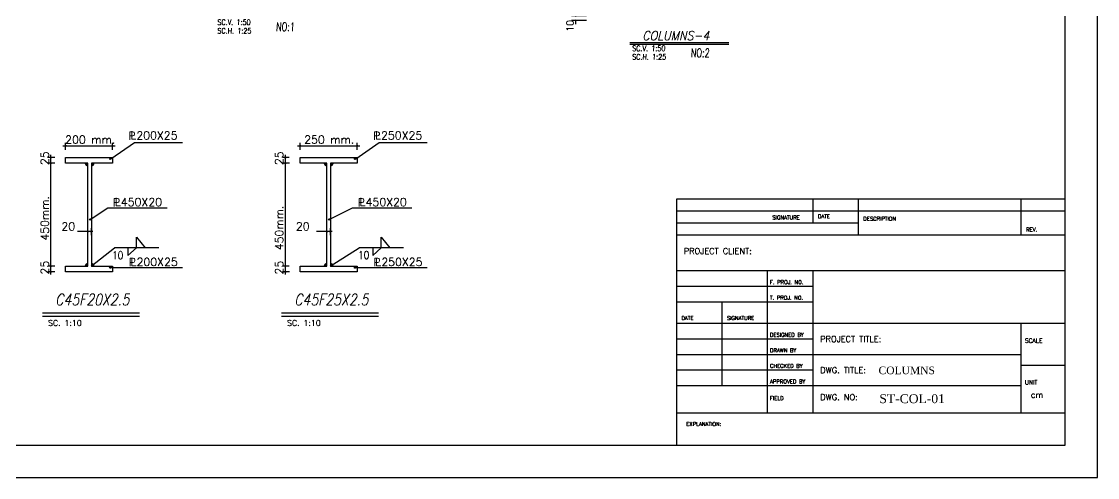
# Model space of a CAD drawing. Header units: inches. Extents: x 1387 to 2676, y -3005 to -2136.
# Drawn here: x 2537.03 to 2584.06, y -2419.83 to -2399.89 of the extents above; entities that cross this region are included whole.
import ezdxf
from ezdxf.enums import TextEntityAlignment as Align

# ---------------------------------------------------------------- set-up
doc = ezdxf.new("R2010")
doc.units = ezdxf.units.IN
doc.header["$MEASUREMENT"] = 0
doc.linetypes.add('HIDDEN', pattern=[0.375, 0.25, -0.125])
for name, color, linetype in [('1', 1, 'Continuous'), ('1R', 1, 'Continuous'), ('3', 3, 'HIDDEN'), ('3G', 3, 'Continuous'), ('4C', 4, 'Continuous'), ('6M', 6, 'Continuous'), ('7', 7, 'Continuous'), ('D', 1, 'Continuous'), ('DIM', 8, 'Continuous'), ('lateral brace', 5, 'Continuous'), ('Layer4', 118, 'Continuous')]:
    doc.layers.add(name, color=color, linetype=linetype)
doc.styles.add('ITALICT', font='italict')
doc.styles.add('ROMANS', font='ROMANS')
doc.styles.add('ROMANT', font='romant')
doc.styles.add('style1', font='times.ttf')
doc.dimstyles.new('1-100', dxfattribs={"dimtxt": 0.3, "dimasz": 0.08, "dimexe": 0.18, "dimexo": 0.0625, "dimgap": 0.09, "dimtad": 1, "dimdec": 0, "dimlfac": 1000, "dimdsep": 46, "dimtxsty": 'ROMANT', "dimblk": 'DOT', "dimcen": 0.09, "dimclrd": 1, "dimclre": 1, "dimclrt": 3, "dimadec": 0, "dimazin": 0, "dimtfac": 1, "dimtdec": 0, "dimtix": 1, "dimtofl": 0, "dimtmove": 2, "dimatfit": 3, "dimldrblk": 'DOT', "dimfxl": 1, "dimtolj": 1, "dimarcsym": 0})

# ---------------------------------------------------------------- blocks, each defined once
blk = doc.blocks.new('DOT')
at = {"layer": 'DIM', "color": 0, "linetype": 'ByBlock'}
blk.add_line((-0.5, 0), (-1, 0), dxfattribs=at)
at = {"layer": 'DIM', "color": 0, "linetype": 'ByBlock', "const_width": 0.5}
blk.add_lwpolyline([(-0.25, 0, 1), (0.25, 0, 1)], format="xyb", close=True, dxfattribs=at)
blk = doc.blocks.new('*D243')
at = {"layer": 'D', "color": 1, "lineweight": -2, "transparency": 16777216}
for p, q in [((2561.246, -2399.562), (2561.246, -2399.482)), ((2561.723, -2399.642), (2561.066, -2399.642)), ((2561.723, -2399.842), (2561.066, -2399.842)), ((2561.246, -2399.922), (2561.246, -2400.002))]:
    blk.add_line(p, q, dxfattribs=at)
at = {"layer": 'Defpoints', "color": 0, "transparency": 16777216}
for p in [(2561.246, -2399.842), (2561.785, -2399.642), (2561.785, -2399.842)]:
    blk.add_point(p, dxfattribs=at)
at = {"layer": 'D', "color": 1, "lineweight": -2, "transparency": 16777216, "xscale": 0.08, "yscale": 0.08, "zscale": 0.08}
for p, rotation in [((2561.246, -2399.642), 270), ((2561.246, -2399.842), 90)]:
    blk.add_blockref('DOT', p, dxfattribs=dict(at, rotation=rotation))
at = {"layer": 'D', "color": 2, "transparency": 16777216, "insert": (2561.004, -2400.08), "char_height": 0.3, "attachment_point": 5, "rotation": 90, "style": 'ROMANS'}
blk.add_mtext('\\A1;10', dxfattribs=at)
blk = doc.blocks.new('_Dot')
at = {"layer": 'DIM', "color": 0, "lineweight": -2}
blk.add_line((-0.5, 0), (-1, 0), dxfattribs=at)
at = {"layer": 'DIM', "color": 0, "const_width": 0.5}
blk.add_lwpolyline([(-0.25, 0, 1), (0.25, 0, 1)], format="xyb", close=True, dxfattribs=at)

msp = doc.modelspace()

# ---------------------------------------------------------------- hatches: boundary and pattern name
for points in [[(2539.931272, -2406.083844), (2539.81651, -2406.083844, 0.414414444), (2539.931272, -2406.198685)], [(2540.081272, -2406.083844), (2540.196035, -2406.083844, -0.414414444), (2540.081272, -2406.198685)], [(2550.379416, -2406.083844), (2550.264654, -2406.083844, 0.414414444), (2550.379416, -2406.198685)], [(2550.529416, -2406.083844), (2550.644179, -2406.083844, -0.414414444), (2550.529416, -2406.198685)], [(2539.931272, -2410.584239), (2539.81651, -2410.584239, -0.414414444), (2539.931272, -2410.469398)], [(2540.081272, -2410.584239), (2540.196035, -2410.584239, 0.414414444), (2540.081272, -2410.469398)], [(2550.379416, -2410.584239), (2550.264654, -2410.584239, -0.414414444), (2550.379416, -2410.469398)], [(2550.529416, -2410.584239), (2550.644179, -2410.584239, 0.414414444), (2550.529416, -2410.469398)]]:
    msp.add_hatch(color=1).paths.add_polyline_path(points)

# ---------------------------------------------------------------- linework, layer by layer
at = {"layer": '1'}
for p, q in [((2565.663406, -2407.654963), (2565.663406, -2418.41008)), ((2565.663406, -2407.654963), (2565.663406, -2416.997497)), ((2582.644355, -2407.654963), (2565.663406, -2407.654963)), ((2571.627647, -2408.701321), (2571.627647, -2407.654963)), ((2573.615728, -2409.2245), (2573.615728, -2407.654963)), ((2580.730964, -2409.2245), (2580.730964, -2407.654963)), ((2582.644355, -2408.178142), (2565.663406, -2408.178142)), ((2573.615728, -2408.701321), (2565.663406, -2408.701321)), ((2582.644355, -2409.2245), (2565.663406, -2409.2245)), ((2582.644355, -2410.794037), (2565.663406, -2410.794037)), ((2569.639567, -2416.997497), (2569.639567, -2410.794037)), ((2571.627647, -2416.997497), (2571.627647, -2410.794037)), ((2571.627647, -2411.47417), (2565.663406, -2411.47417)), ((2571.627647, -2412.154303), (2565.663406, -2412.154303)), ((2567.651486, -2415.816556), (2567.651486, -2412.154303)), ((2571.627647, -2413.096025), (2565.663406, -2413.096025)), ((2582.644355, -2413.096025), (2571.627647, -2413.096025)), ((2580.730964, -2416.997497), (2580.730964, -2413.096025)), ((2571.627647, -2413.776158), (2565.663406, -2413.776158)), ((2580.730964, -2414.456291), (2565.663406, -2414.456291)), ((2582.644355, -2414.927152), (2580.730964, -2414.927152)), ((2571.627647, -2415.136424), (2565.663406, -2415.136424)), ((2571.627647, -2415.816556), (2565.663406, -2415.816556)), ((2580.730964, -2415.816556), (2571.627647, -2415.816556)), ((2565.663406, -2416.997497), (2582.644355, -2416.997497))]:
    msp.add_line(p, q, dxfattribs=at)
msp.add_lwpolyline([(2501.376004, -2418.41008), (2582.644355, -2418.41008), (2582.644355, -2361.777083), (2501.376004, -2361.777083)], close=True, dxfattribs=at)
at = {"layer": '1R'}
for p, q in [((2538.956272, -2405.498105), (2538.956272, -2405.194431)), ((2540.938095, -2405.894437), (2541.961326, -2405.178052)), ((2541.006272, -2405.496821), (2541.006272, -2405.193147)), ((2541.961326, -2405.178052), (2544.061075, -2405.178052)), ((2549.204416, -2405.498105), (2549.204416, -2405.194431)), ((2551.636239, -2405.894437), (2552.65947, -2405.178052)), ((2551.704416, -2405.496821), (2551.704416, -2405.193147)), ((2552.65947, -2405.178052), (2554.759219, -2405.178052)), ((2538.840873, -2405.322858), (2541.117595, -2405.322858)), ((2549.089017, -2405.322858), (2551.815739, -2405.322858)), ((2538.486546, -2405.833844), (2538.182872, -2405.833844)), ((2538.48783, -2406.083844), (2538.184156, -2406.083844)), ((2538.312582, -2410.949491), (2538.312582, -2405.722522)), ((2548.734689, -2405.833844), (2548.431016, -2405.833844)), ((2548.735974, -2406.083844), (2548.4323, -2406.083844)), ((2548.560726, -2410.949491), (2548.560726, -2405.722522)), ((2540.033532, -2408.540298), (2540.803613, -2408.029971)), ((2540.803613, -2408.029971), (2543.394198, -2408.029971)), ((2550.481676, -2408.540298), (2551.501757, -2408.029971)), ((2551.501757, -2408.029971), (2554.092342, -2408.029971)), ((2539.931272, -2409.233357), (2539.931272, -2408.929683)), ((2540.081272, -2409.232072), (2540.081272, -2408.928398)), ((2550.379416, -2409.233357), (2550.379416, -2408.929683)), ((2550.529416, -2409.232072), (2550.529416, -2408.928398)), ((2540.152445, -2409.069285), (2539.47439, -2409.069285)), ((2550.600589, -2409.069285), (2549.922534, -2409.069285)), ((2540.076756, -2410.588753), (2541.093264, -2409.787825)), ((2543.030549, -2409.787825), (2541.093264, -2409.787825)), ((2550.5249, -2410.588753), (2551.791408, -2409.787825)), ((2553.728693, -2409.787825), (2551.791408, -2409.787825)), ((2538.486546, -2410.584239), (2538.182872, -2410.584239)), ((2538.48783, -2410.833844), (2538.184156, -2410.833844)), ((2540.909004, -2410.647121), (2544.061075, -2410.647121)), ((2548.734689, -2410.584239), (2548.431016, -2410.584239)), ((2548.735974, -2410.833844), (2548.4323, -2410.833844)), ((2551.607147, -2410.647121), (2554.759219, -2410.647121))]:
    msp.add_line(p, q, dxfattribs=at)
at = {"layer": '3G'}
for p, q in [((2563.615803, -2400.881856), (2567.952648, -2400.881856)), ((2542.055261, -2409.317938), (2542.429964, -2409.788697)), ((2542.055261, -2409.788697), (2542.055261, -2409.317938)), ((2552.753405, -2409.317938), (2553.128107, -2409.788697)), ((2552.753405, -2409.788697), (2552.753405, -2409.317938)), ((2541.681534, -2409.786953), (2541.681534, -2410.121958)), ((2541.681534, -2410.121958), (2542.056237, -2409.786953)), ((2552.379678, -2409.786953), (2552.379678, -2410.121958)), ((2552.379678, -2410.121958), (2552.754381, -2409.786953)), ((2537.941846, -2412.634173), (2542.186448, -2412.634173)), ((2548.38999, -2412.634173), (2552.634592, -2412.634173)), ((2537.941846, -2412.768587), (2542.186448, -2412.768587)), ((2548.38999, -2412.768587), (2552.634592, -2412.768587))]:
    msp.add_line(p, q, dxfattribs=at)
for points in [[(2538.956272, -2410.833844), (2538.956272, -2410.583844), (2539.931272, -2410.583844), (2539.931272, -2406.083844), (2538.956272, -2406.083844), (2538.956272, -2405.833844), (2541.006272, -2405.833844), (2541.006272, -2406.083844), (2540.081272, -2406.083844), (2540.081272, -2410.583844), (2541.006272, -2410.583844), (2541.006272, -2410.833844)], [(2549.204416, -2410.833844), (2549.204416, -2410.583844), (2550.379416, -2410.583844), (2550.379416, -2406.083844), (2549.204416, -2406.083844), (2549.204416, -2405.833844), (2551.704416, -2405.833844), (2551.704416, -2406.083844), (2550.529416, -2406.083844), (2550.529416, -2410.583844), (2551.704416, -2410.583844), (2551.704416, -2410.833844)]]:
    msp.add_lwpolyline(points, close=True, dxfattribs=at)
for centre, start, end in [((2539.931272, -2406.083923), 180.1579269, 270.1579269), ((2540.081272, -2406.083923), 269.8420731, 359.8420731), ((2540.081272, -2406.083923), 269.8420731, 359.8420731), ((2550.379416, -2406.083923), 180.1579269, 270.1579269), ((2550.529416, -2406.083923), 269.8420731, 359.8420731), ((2550.529416, -2406.083923), 269.8420731, 359.8420731), ((2539.931272, -2410.584161), 89.8420731, 179.8420731), ((2539.931272, -2410.584161), 89.8420731, 179.8420731), ((2540.081272, -2410.584161), 0.1579269, 90.1579269), ((2540.081272, -2410.584161), 0.1579269, 90.1579269), ((2540.081272, -2410.584161), 0.1579269, 90.1579269), ((2550.379416, -2410.584161), 89.8420731, 179.8420731), ((2550.379416, -2410.584161), 89.8420731, 179.8420731), ((2550.529416, -2410.584161), 0.1579269, 90.1579269), ((2550.529416, -2410.584161), 0.1579269, 90.1579269), ((2550.529416, -2410.584161), 0.1579269, 90.1579269)]:
    msp.add_arc(centre, 0.114762, start, end, dxfattribs=at)
at = {"layer": '6M', "color": 4}
msp.add_line((2563.615803, -2400.806572), (2567.946238, -2400.806572), dxfattribs=at)
at = {"layer": '7'}
for centre, radius in [((2538.956272, -2405.322858), 0.024437), ((2541.006272, -2405.322858), 0.024437), ((2549.204416, -2405.322858), 0.024437), ((2551.704416, -2405.322858), 0.024437), ((2538.312582, -2405.833844), 0.024437), ((2538.312582, -2406.083844), 0.024437), ((2540.909004, -2405.894437), 0.029091), ((2548.560726, -2405.833844), 0.024437), ((2548.560726, -2406.083844), 0.024437), ((2551.607147, -2405.894437), 0.029091), ((2540.033532, -2408.540298), 0.029091), ((2550.481676, -2408.540298), 0.029091), ((2539.931272, -2409.069285), 0.024437), ((2540.081272, -2409.069285), 0.024437), ((2550.379416, -2409.069285), 0.024437), ((2550.529416, -2409.069285), 0.024437), ((2538.312582, -2410.584239), 0.024437), ((2538.312582, -2410.833844), 0.024437), ((2540.909004, -2410.647121), 0.029091), ((2548.560726, -2410.584239), 0.024437), ((2548.560726, -2410.833844), 0.024437), ((2551.607147, -2410.647121), 0.029091)]:
    msp.add_circle(centre, radius, dxfattribs=at)
at = {"layer": 'DIM'}
msp.add_lwpolyline([(2499.960179, -2419.825905), (2584.060179, -2419.825905), (2584.060179, -2360.361259), (2499.960179, -2360.361259)], close=True, dxfattribs=at)
at = {"layer": 'lateral brace'}
msp.add_lwpolyline([(2499.960179, -2419.825905), (2584.060179, -2419.825905), (2584.060179, -2360.361259), (2499.960179, -2360.361259)], close=True, dxfattribs=at)
at = {"layer": 'Layer4'}
msp.add_lwpolyline([(2584.060179, -2360.361259), (2499.960179, -2360.361259), (2499.960179, -2419.825905), (2584.060179, -2419.825905)], close=True, dxfattribs=at)

# ---------------------------------------------------------------- texts
at = {"layer": '1'}
for s, height, style, p in [('SIGNATURE', 0.1674173, 'ROMANS', (2569.848839, -2408.544367)), ('DATE', 0.1674173, 'ROMANS', (2571.836919, -2408.492049)), ('DESCRIPTION', 0.16741731, 'ROMANS', (2573.825, -2408.596685)), ('REV.', 0.1674173, 'ROMANS', (2580.940235, -2409.067546)), ('PROJECT CLIENT:', 0.26158955, 'ROMANS', (2565.977313, -2410.058849)), ('F. PROJ. NO.', 0.16741731, 'ROMANS', (2569.744203, -2411.369534)), ('T. PROJ. NO.', 0.16741731, 'ROMANS', (2569.744203, -2412.049667)), ('DATE', 0.1674173, 'ROMANS', (2565.872677, -2412.939071)), ('SIGNATURE', 0.1674173, 'ROMANS', (2567.860758, -2412.939071)), ('DESIGNED BY', 0.16741731, 'ROMANS', (2569.744203, -2413.671522)), ('PROJECT TITLE:', 0.26158955, 'ROMANS', (2571.941555, -2413.903166)), ('SCALE', 0.1883445, 'ROMANS', (2580.887917, -2413.933112)), ('DRAWN BY', 0.1674173, 'ROMANS', (2569.744203, -2414.351655)), ('CHECKED BY', 0.1674173, 'ROMANS', (2569.744203, -2415.031788)), ('DWG. TITLE:', 0.26158955, 'ROMANS', (2571.941555, -2415.263431)), ('COLUMNS', 0.3335267, 'style1', (2574.490712, -2415.309577)), ('APPROVED BY', 0.16741731, 'ROMANS', (2569.744203, -2415.711921)), ('UNIT', 0.1883445, 'ROMANS', (2580.887917, -2415.764238)), ('FIELD', 0.1674173, 'ROMANS', (2569.744203, -2416.444371)), ('DWG. NO:', 0.2615895, 'ROMANS', (2571.941555, -2416.444371)), ('ST-COL-01', 0.3923843, 'style1', (2574.525406, -2416.576257)), ('cm', 0.2615895, 'ROMANS', (2581.149507, -2416.339735)), ('EXPLANATION:', 0.16741731, 'ROMANS', (2566.087506, -2417.57311))]:
    msp.add_text(s, height=height, dxfattribs=dict(at, style=style)).set_placement(p)
at = {"layer": '3', "style": 'ROMANS', "oblique": 3, "width": 0.7}
for s, height, p in [('SC.V. 1:50', 0.24, (2545.584501, -2400.042078)), ('NO:1', 0.3696, (2548.148524, -2400.306494)), ('SC.H. 1:25', 0.24, (2545.584501, -2400.417833)), ('SC.V. 1:50', 0.24, (2563.715768, -2401.18225)), ('SC.H. 1:25', 0.24, (2563.715768, -2401.558005)), ('NO:2', 0.3696, (2566.279791, -2401.446667))]:
    msp.add_text(s, height=height, dxfattribs=at).set_placement(p)
at = {"layer": '3G', "style": 'ROMANS'}
for s, height, p in [('P', 0.35, (2541.700961, -2405.057116)), ('L', 0.35, (2541.7836, -2405.039381)), ('200X25', 0.35, (2542.04653, -2405.047288)), ('P', 0.35, (2552.399105, -2405.057116)), ('L', 0.35, (2552.481744, -2405.039381)), ('250X25', 0.35, (2552.744674, -2405.047288)), ('200 mm.', 0.35, (2538.936414, -2405.229482)), ('250 mm.', 0.35, (2549.384558, -2405.229482)), ('P', 0.35, (2541.025061, -2407.971425)), ('L', 0.35, (2541.107699, -2407.95369)), ('450X20', 0.35, (2541.370629, -2407.961597)), ('P', 0.35, (2551.723204, -2407.971425)), ('L', 0.35, (2551.805843, -2407.95369)), ('450X20', 0.35, (2552.068773, -2407.961597)), ('20', 0.35, (2538.772482, -2409.023525)), ('20', 0.35, (2549.020626, -2409.023525)), ('P', 0.35, (2541.711305, -2410.588576)), ('L', 0.35, (2541.793944, -2410.570841)), ('200X25', 0.35, (2542.056873, -2410.578748)), ('P', 0.35, (2552.409449, -2410.588576)), ('L', 0.35, (2552.492088, -2410.570841)), ('250X25', 0.35, (2552.755017, -2410.578748)), ('SC. 1:10', 0.25, (2538.189157, -2413.196208)), ('SC. 1:10', 0.25, (2548.637301, -2413.196208))]:
    msp.add_text(s, height=height, dxfattribs=at).set_placement(p)
for s, p in [('25', (2538.219207, -2406.167744)), ('25', (2548.467351, -2406.167744)), ('450mm.', (2538.219207, -2409.471533)), ('450mm.', (2548.467351, -2409.890748)), ('25', (2538.219207, -2410.951392)), ('25', (2548.467351, -2410.951392))]:
    msp.add_text(s, height=0.35, rotation=90, dxfattribs=at).set_placement(p)
at = {"layer": '3G', "style": 'ROMANS', "width": 0.8}
for p in [(2540.996277, -2410.286035), (2551.749633, -2410.274967)]:
    msp.add_text('10', height=0.35, dxfattribs=at).set_placement(p)
at = {"layer": '4C', "style": 'ITALICT', "width": 0.88}
msp.add_text('COLUMNS-4', height=0.4, dxfattribs=at).set_placement((2564.166803, -2400.708771))
at = {"layer": '4C', "style": 'ITALICT', "width": 0.8}
for s, p in [('C45F20X2.5', (2540.124742, -2412.046834)), ('C45F25X2.5', (2550.572885, -2412.046834))]:
    msp.add_text(s, height=0.5, dxfattribs=at).set_placement(p, align=Align.MIDDLE)

# ---------------------------------------------------------------- dimensions: what is measured, and where the dimension line sits
at = {"layer": 'D'}
dim = msp.add_linear_dim(base=(2561.246042, -2399.842464), p1=(2561.785033, -2399.642464), p2=(2561.785033, -2399.842464), angle=270, text='10', dimstyle='1-100', override={"dimtxsty": 'ROMANS', "dimclrt": 2, "dimtmove": 1}, dxfattribs=at)
dim.commit()
dim.dimension.update_dxf_attribs({"geometry": '*D243', "text_midpoint": (2561.243722, -2400.079626), "dimtype": 160})

doc.saveas('drawing.dxf')
